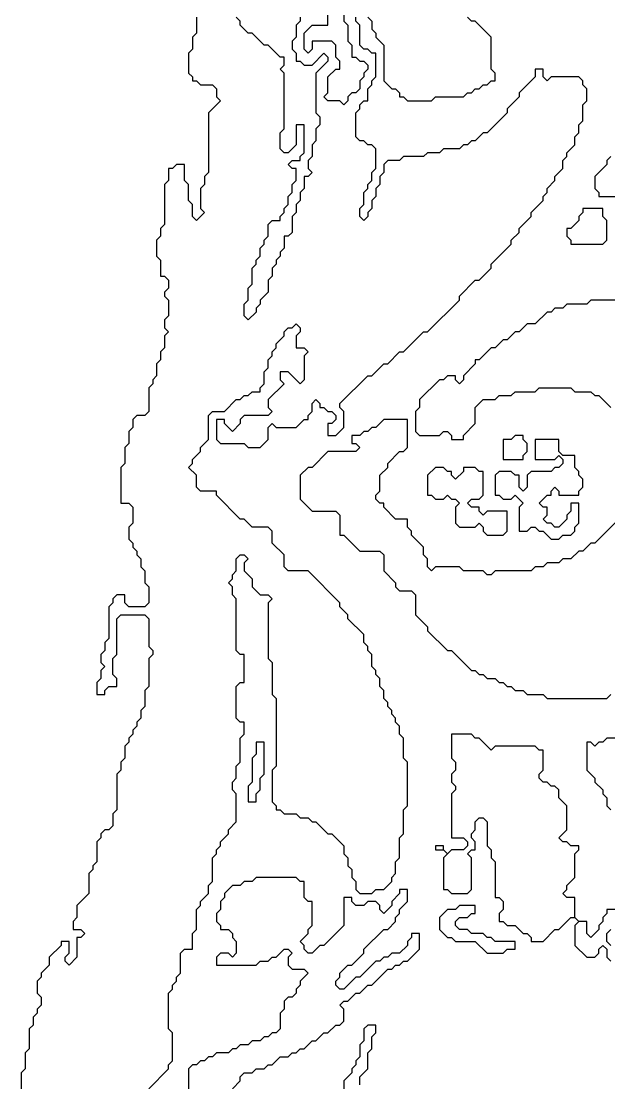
# Model space of a CAD drawing. Header units: metres. Extents: x 0 to 100, y 0 to 129.
# Drawn here: x 39.2 to 42.89, y 60.89 to 67.55 of the extents above; entities that cross this region are included whole.
import ezdxf

# ---------------------------------------------------------------- set-up
doc = ezdxf.new("R2010")
doc.units = ezdxf.units.M

msp = doc.modelspace()

# ---------------------------------------------------------------- linework, layer by layer
for points in [[(41.225, 67.65), (41.225, 67.55), (41.25, 67.525), (41.25, 67.425), (41.275, 67.4), (41.275, 67.325), (41.3, 67.325), (41.325, 67.3), (41.35, 67.3), (41.375, 67.275), (41.375, 67.25), (41.35, 67.225), (41.35, 67.2), (41.325, 67.175), (41.325, 67.125), (41.3, 67.1), (41.275, 67.1), (41.25, 67.075), (41.25, 67.05), (41.225, 67.025), (41.2, 67.05), (41.125, 67.05), (41.1, 67.075), (41.125, 67.1), (41.125, 67.2), (41.175, 67.25), (41.2, 67.25), (41.2, 67.3), (41.175, 67.325), (41.175, 67.4), (41.15, 67.425), (41.025, 67.425), (41.025, 67.375), (41, 67.35), (40.975, 67.375), (40.975, 67.475), (41.025, 67.525), (41.125, 67.525), (41.125, 67.95)], [(40.3, 67.575), (40.3, 67.475), (40.275, 67.45), (40.275, 67.375), (40.25, 67.35), (40.25, 67.225), (40.275, 67.2), (40.275, 67.175), (40.3, 67.175), (40.325, 67.15), (40.4, 67.15), (40.425, 67.125), (40.425, 67.075), (40.45, 67.05), (40.375, 66.975), (40.375, 66.6), (40.35, 66.575), (40.35, 66.525), (40.325, 66.5), (40.325, 66.375), (40.35, 66.35), (40.3, 66.3), (40.275, 66.325), (40.275, 66.4), (40.25, 66.425), (40.25, 66.525), (40.225, 66.55), (40.225, 66.65), (40.175, 66.65), (40.15, 66.625), (40.125, 66.625), (40.125, 66.55), (40.1, 66.525), (40.1, 66.275), (40.075, 66.25), (40.075, 66.2), (40.05, 66.175), (40.05, 66.075), (40.075, 66.05), (40.075, 65.95), (40.1, 65.95), (40.125, 65.925), (40.125, 65.875), (40.1, 65.85), (40.1, 65.825), (40.125, 65.8), (40.125, 65.7), (40.1, 65.675), (40.1, 65.625), (40.125, 65.6), (40.1, 65.575), (40.1, 65.5), (40.075, 65.475), (40.075, 65.425), (40.05, 65.4), (40.05, 65.325), (40.025, 65.3), (40.025, 65.275), (40, 65.25), (40, 65.1), (39.975, 65.075), (39.925, 65.075), (39.9, 65.05), (39.9, 65), (39.875, 64.975), (39.875, 64.9), (39.85, 64.875), (39.85, 64.775), (39.825, 64.75), (39.825, 64.525), (39.875, 64.525), (39.9, 64.5), (39.9, 64.4), (39.875, 64.375), (39.875, 64.3), (39.9, 64.275), (39.9, 64.25), (39.925, 64.225), (39.925, 64.2), (39.95, 64.175), (39.95, 64.125), (39.975, 64.1), (39.975, 64.025), (40, 64), (40, 63.9), (39.975, 63.875), (39.875, 63.875), (39.85, 63.9), (39.85, 63.95), (39.8, 63.95), (39.775, 63.925), (39.775, 63.9), (39.75, 63.875), (39.75, 63.675), (39.725, 63.65), (39.725, 63.6), (39.7, 63.575), (39.7, 63.525), (39.725, 63.5), (39.7, 63.475), (39.7, 63.425), (39.675, 63.4), (39.675, 63.325), (39.725, 63.325), (39.725, 63.35), (39.75, 63.375), (39.8, 63.375), (39.8, 63.425), (39.775, 63.45), (39.775, 63.55), (39.8, 63.575), (39.8, 63.8), (39.825, 63.825), (39.975, 63.825), (40, 63.8), (40, 63.625), (40.025, 63.6), (40.025, 63.575), (40, 63.55), (40, 63.375), (39.975, 63.35), (39.975, 63.25), (39.95, 63.225), (39.95, 63.175), (39.925, 63.15), (39.925, 63.125), (39.9, 63.1), (39.9, 63.075), (39.875, 63.05), (39.875, 63.025), (39.85, 63), (39.85, 62.925), (39.825, 62.9), (39.825, 62.85), (39.8, 62.825), (39.8, 62.6), (39.775, 62.575), (39.775, 62.5), (39.75, 62.475), (39.725, 62.475), (39.7, 62.45), (39.7, 62.425), (39.675, 62.4), (39.675, 62.275), (39.65, 62.25), (39.65, 62.225), (39.625, 62.2), (39.625, 62.075), (39.55, 62), (39.55, 61.925), (39.525, 61.9), (39.525, 61.85), (39.575, 61.85), (39.6, 61.825), (39.575, 61.8), (39.55, 61.8), (39.55, 61.675), (39.5, 61.625), (39.475, 61.65), (39.475, 61.675), (39.5, 61.7), (39.5, 61.775), (39.45, 61.775), (39.45, 61.75), (39.375, 61.675), (39.375, 61.625), (39.325, 61.575), (39.325, 61.55), (39.3, 61.525), (39.3, 61.45), (39.325, 61.425), (39.325, 61.375), (39.3, 61.35), (39.3, 61.325), (39.275, 61.3), (39.275, 61.25), (39.25, 61.225), (39.25, 61.1), (39.225, 61.075), (39.225, 60.975), (39.2, 60.95), (39.2, 60.85)], [(40, 60.85), (40.125, 60.975), (40.125, 61), (40.15, 61.025), (40.15, 61.2), (40.125, 61.225), (40.125, 61.45), (40.15, 61.475), (40.15, 61.5), (40.175, 61.525), (40.175, 61.55), (40.2, 61.575), (40.2, 61.7), (40.225, 61.725), (40.275, 61.725), (40.275, 61.825), (40.3, 61.85), (40.3, 61.975), (40.325, 62), (40.325, 62.025), (40.375, 62.075), (40.375, 62.125), (40.4, 62.15), (40.4, 62.3), (40.425, 62.325), (40.425, 62.35), (40.45, 62.375), (40.45, 62.4), (40.5, 62.45), (40.5, 62.475), (40.55, 62.525), (40.55, 62.7), (40.525, 62.725), (40.525, 62.775), (40.55, 62.8), (40.55, 62.875), (40.575, 62.9), (40.575, 63.05), (40.6, 63.075), (40.6, 63.15), (40.575, 63.15), (40.55, 63.175), (40.55, 63.375), (40.575, 63.4), (40.6, 63.4), (40.6, 63.575), (40.575, 63.575), (40.55, 63.6), (40.55, 63.925), (40.525, 63.95), (40.525, 64), (40.5, 64.025), (40.525, 64.05), (40.525, 64.075), (40.55, 64.1), (40.55, 64.175), (40.575, 64.2), (40.6, 64.2), (40.625, 64.175), (40.6, 64.15), (40.6, 64.1), (40.65, 64.05), (40.65, 64), (40.7, 63.95), (40.75, 63.95), (40.775, 63.925), (40.75, 63.9), (40.75, 63.55), (40.775, 63.525), (40.775, 63.325), (40.8, 63.3), (40.8, 62.875), (40.775, 62.85), (40.775, 62.65), (40.8, 62.625), (40.8, 62.6), (40.825, 62.6), (40.85, 62.575), (40.925, 62.575), (40.95, 62.55), (41, 62.55), (41.025, 62.525), (41.05, 62.525), (41.125, 62.45), (41.15, 62.45), (41.225, 62.375), (41.225, 62.325), (41.25, 62.3), (41.25, 62.25), (41.275, 62.225), (41.275, 62.175), (41.3, 62.15), (41.3, 62.1), (41.325, 62.075), (41.4, 62.075), (41.425, 62.1), (41.475, 62.1), (41.525, 62.15), (41.525, 62.175), (41.55, 62.2), (41.55, 62.275), (41.575, 62.3), (41.575, 62.425), (41.6, 62.45), (41.6, 62.6), (41.625, 62.625), (41.625, 62.9), (41.6, 62.925), (41.6, 63.05), (41.575, 63.075), (41.575, 63.125), (41.55, 63.15), (41.55, 63.175), (41.525, 63.2), (41.525, 63.225), (41.5, 63.25), (41.5, 63.275), (41.475, 63.3), (41.475, 63.35), (41.45, 63.375), (41.45, 63.425), (41.425, 63.45), (41.425, 63.475), (41.4, 63.5), (41.4, 63.575), (41.375, 63.6), (41.375, 63.625), (41.35, 63.65), (41.35, 63.7), (41.25, 63.8), (41.25, 63.825), (41.2, 63.875), (41.2, 63.9), (41, 64.1), (40.875, 64.1), (40.85, 64.125), (40.85, 64.2), (40.775, 64.275), (40.775, 64.35), (40.75, 64.375), (40.65, 64.375), (40.6, 64.425), (40.575, 64.425), (40.425, 64.575), (40.425, 64.6), (40.325, 64.6), (40.3, 64.625), (40.3, 64.7), (40.25, 64.75), (40.275, 64.775), (40.275, 64.8), (40.325, 64.85), (40.325, 64.875), (40.375, 64.925), (40.375, 65.075), (40.4, 65.1), (40.475, 65.1), (40.55, 65.175), (40.575, 65.175), (40.6, 65.2), (40.625, 65.2), (40.65, 65.225), (40.7, 65.225), (40.7, 65.25), (40.725, 65.275), (40.725, 65.35), (40.75, 65.375), (40.75, 65.425), (40.775, 65.45), (40.775, 65.475), (40.8, 65.5), (40.8, 65.525), (40.85, 65.575), (40.85, 65.6), (40.875, 65.625), (40.9, 65.625), (40.925, 65.65), (40.95, 65.625), (40.95, 65.6), (40.925, 65.575), (40.925, 65.5), (40.975, 65.5), (41, 65.475), (40.975, 65.45), (40.975, 65.3), (40.95, 65.275), (40.875, 65.35), (40.825, 65.35), (40.825, 65.3), (40.85, 65.275), (40.75, 65.175), (40.75, 65.125), (40.775, 65.1), (40.75, 65.075), (40.6, 65.075), (40.575, 65.05), (40.575, 65.025), (40.525, 64.975), (40.475, 65.025), (40.475, 65.05), (40.425, 65.05), (40.425, 64.925), (40.45, 64.9), (40.6, 64.9), (40.625, 64.875), (40.7, 64.875), (40.75, 64.925), (40.75, 65), (40.775, 65.025), (40.8, 65), (40.925, 65), (40.975, 65.05), (41, 65.05), (41, 65.075), (41.025, 65.1), (41.025, 65.15), (41.05, 65.175), (41.075, 65.15), (41.075, 65.125), (41.1, 65.125), (41.125, 65.1), (41.15, 65.1), (41.175, 65.075), (41.175, 65.05), (41.15, 65.025), (41.125, 65.025), (41.125, 64.95), (41.175, 64.95), (41.225, 65), (41.225, 65.1), (41.2, 65.125), (41.2, 65.15), (41.375, 65.325), (41.4, 65.325), (41.475, 65.4), (41.5, 65.4), (41.575, 65.475), (41.6, 65.475), (41.725, 65.6), (41.75, 65.6), (41.95, 65.8), (41.95, 65.825), (42.05, 65.925), (42.075, 65.925), (42.15, 66), (42.15, 66.025), (42.275, 66.15), (42.275, 66.175), (42.325, 66.225), (42.325, 66.25), (42.4, 66.325), (42.4, 66.35), (42.475, 66.425), (42.475, 66.45), (42.5, 66.475), (42.5, 66.5), (42.55, 66.55), (42.55, 66.575), (42.6, 66.625), (42.6, 66.675), (42.625, 66.7), (42.625, 66.725), (42.675, 66.775), (42.675, 66.825), (42.7, 66.85), (42.7, 66.9), (42.725, 66.925), (42.725, 67.025), (42.75, 67.05), (42.75, 67.125), (42.725, 67.15), (42.725, 67.175), (42.7, 67.2), (42.525, 67.2), (42.5, 67.175), (42.475, 67.2), (42.475, 67.25), (42.425, 67.25), (42.425, 67.2), (42.325, 67.1), (42.325, 67.075), (42.25, 67), (42.25, 66.975), (42.125, 66.85), (42.1, 66.85), (42.05, 66.8), (42.025, 66.8), (42, 66.775), (41.975, 66.775), (41.95, 66.75), (41.85, 66.75), (41.825, 66.725), (41.75, 66.725), (41.725, 66.7), (41.6, 66.7), (41.575, 66.675), (41.5, 66.675), (41.475, 66.65), (41.475, 66.6), (41.45, 66.575), (41.45, 66.525), (41.425, 66.5), (41.425, 66.45), (41.4, 66.425), (41.4, 66.375), (41.375, 66.35), (41.375, 66.325), (41.35, 66.3), (41.325, 66.325), (41.325, 66.375), (41.35, 66.4), (41.35, 66.475), (41.375, 66.5), (41.375, 66.525), (41.4, 66.55), (41.4, 66.6), (41.425, 66.625), (41.425, 66.75), (41.4, 66.775), (41.375, 66.775), (41.35, 66.8), (41.325, 66.8), (41.3, 66.825), (41.3, 66.975), (41.325, 67), (41.325, 67.025), (41.35, 67.05), (41.375, 67.05), (41.375, 67.125), (41.4, 67.15), (41.4, 67.175), (41.425, 67.2), (41.425, 67.35), (41.4, 67.35), (41.375, 67.375), (41.35, 67.375), (41.325, 67.4), (41.325, 67.525), (41.3, 67.55), (41.3, 67.575)], [(40.95, 67.575), (40.95, 67.55), (40.925, 67.525), (40.925, 67.45), (40.9, 67.425), (40.9, 67.375), (40.925, 67.35), (40.925, 67.3), (40.95, 67.3), (40.975, 67.275), (41.025, 67.275), (41.1, 67.35), (41.125, 67.325), (41.125, 67.3), (41.05, 67.225), (41.05, 66.975), (41.075, 66.95), (41.075, 66.9), (41.05, 66.875), (41.05, 66.8), (41.025, 66.775), (41.025, 66.7), (41, 66.675), (41, 66.625), (41.025, 66.6), (41, 66.575), (40.975, 66.575), (40.975, 66.5), (40.95, 66.475), (40.95, 66.425), (40.925, 66.4), (40.925, 66.35), (40.9, 66.325), (40.9, 66.225), (40.875, 66.2), (40.85, 66.2), (40.85, 66.125), (40.825, 66.1), (40.825, 66.075), (40.8, 66.05), (40.8, 66.025), (40.775, 66), (40.775, 65.95), (40.75, 65.925), (40.75, 65.85), (40.7, 65.8), (40.7, 65.775), (40.675, 65.75), (40.675, 65.725), (40.625, 65.675), (40.6, 65.7), (40.6, 65.775), (40.625, 65.8), (40.625, 65.875), (40.65, 65.9), (40.65, 66), (40.675, 66.025), (40.675, 66.05), (40.7, 66.075), (40.7, 66.125), (40.725, 66.15), (40.725, 66.175), (40.75, 66.2), (40.75, 66.275), (40.775, 66.3), (40.825, 66.3), (40.825, 66.325), (40.85, 66.35), (40.85, 66.375), (40.875, 66.4), (40.875, 66.45), (40.9, 66.475), (40.9, 66.525), (40.925, 66.55), (40.925, 66.625), (40.9, 66.625), (40.875, 66.65), (40.9, 66.675), (40.95, 66.675), (40.95, 66.7), (40.975, 66.725), (40.975, 66.9), (40.925, 66.9), (40.925, 66.775), (40.875, 66.725), (40.85, 66.725), (40.825, 66.75), (40.825, 66.85), (40.85, 66.875), (40.85, 67.225), (40.825, 67.25), (40.85, 67.275), (40.85, 67.325), (40.825, 67.325), (40.75, 67.4), (40.725, 67.4), (40.65, 67.475), (40.625, 67.475), (40.575, 67.525), (40.575, 67.55), (40.55, 67.575)], [(41.375, 67.575), (41.4, 67.55), (41.4, 67.5), (41.425, 67.475), (41.425, 67.45), (41.475, 67.4), (41.475, 67.175), (41.525, 67.125), (41.55, 67.125), (41.575, 67.1), (41.575, 67.075), (41.6, 67.075), (41.625, 67.05), (41.775, 67.05), (41.8, 67.075), (41.975, 67.075), (42, 67.1), (42.025, 67.1), (42.05, 67.125), (42.075, 67.125), (42.1, 67.15), (42.125, 67.15), (42.15, 67.175), (42.175, 67.175), (42.175, 67.225), (42.15, 67.25), (42.15, 67.45), (42.05, 67.55), (42.025, 67.55), (42, 67.575)], [(42.9, 66.7), (42.875, 66.675), (42.875, 66.65), (42.8, 66.575), (42.8, 66.5), (42.825, 66.475), (42.825, 66.45), (42.925, 66.45)], [(42.725, 66.375), (42.725, 66.35), (42.7, 66.325), (42.7, 66.3), (42.65, 66.25), (42.625, 66.25), (42.625, 66.2), (42.65, 66.175), (42.65, 66.15), (42.85, 66.15), (42.875, 66.175), (42.875, 66.3), (42.85, 66.325), (42.85, 66.375), (42.725, 66.375)], [(42.925, 65.8), (42.775, 65.8), (42.75, 65.775), (42.625, 65.775), (42.6, 65.75), (42.55, 65.75), (42.525, 65.725), (42.5, 65.725), (42.425, 65.65), (42.375, 65.65), (42.325, 65.6), (42.3, 65.6), (42.25, 65.55), (42.225, 65.55), (42.175, 65.5), (42.15, 65.5), (42.075, 65.425), (42.05, 65.425), (42.05, 65.4), (41.975, 65.325), (41.975, 65.3), (41.95, 65.275), (41.925, 65.3), (41.925, 65.325), (41.875, 65.325), (41.85, 65.3), (41.825, 65.3), (41.7, 65.175), (41.7, 65.125), (41.675, 65.1), (41.675, 64.975), (41.7, 64.95), (41.825, 64.95), (41.85, 64.975), (41.875, 64.975), (41.9, 64.95), (41.9, 64.925), (41.975, 64.925), (41.975, 64.95), (42.05, 65.025), (42.05, 65.125), (42.1, 65.175), (42.175, 65.175), (42.2, 65.2), (42.275, 65.2), (42.3, 65.225), (42.425, 65.225), (42.45, 65.25), (42.65, 65.25), (42.675, 65.225), (42.775, 65.225), (42.8, 65.2), (42.825, 65.2), (42.9, 65.125)], [(42.95, 64.425), (42.8, 64.275), (42.775, 64.275), (42.725, 64.225), (42.7, 64.225), (42.65, 64.175), (42.6, 64.175), (42.575, 64.15), (42.5, 64.15), (42.475, 64.125), (42.425, 64.125), (42.4, 64.1), (42.175, 64.1), (42.15, 64.075), (42.125, 64.075), (42.1, 64.1), (41.975, 64.1), (41.95, 64.125), (41.8, 64.125), (41.775, 64.1), (41.75, 64.125), (41.75, 64.175), (41.725, 64.2), (41.725, 64.25), (41.65, 64.325), (41.65, 64.35), (41.625, 64.375), (41.625, 64.425), (41.55, 64.425), (41.475, 64.5), (41.475, 64.525), (41.45, 64.525), (41.425, 64.55), (41.425, 64.575), (41.45, 64.6), (41.45, 64.7), (41.5, 64.75), (41.5, 64.775), (41.575, 64.85), (41.6, 64.85), (41.625, 64.875), (41.625, 65.05), (41.475, 65.05), (41.425, 65), (41.4, 65), (41.375, 64.975), (41.35, 64.975), (41.325, 64.95), (41.275, 64.95), (41.275, 64.9), (41.3, 64.9), (41.325, 64.875), (41.3, 64.85), (41.125, 64.85), (41.025, 64.75), (41, 64.75), (40.95, 64.7), (40.95, 64.55), (41.025, 64.475), (41.175, 64.475), (41.2, 64.45), (41.2, 64.325), (41.225, 64.325), (41.325, 64.225), (41.45, 64.225), (41.475, 64.2), (41.475, 64.1), (41.55, 64.025), (41.55, 64), (41.575, 63.975), (41.65, 63.975), (41.675, 63.95), (41.675, 63.825), (41.75, 63.75), (41.75, 63.725), (41.875, 63.6), (41.9, 63.6), (42.025, 63.475), (42.05, 63.475), (42.075, 63.45), (42.1, 63.45), (42.125, 63.425), (42.175, 63.425), (42.2, 63.4), (42.225, 63.4), (42.25, 63.375), (42.275, 63.375), (42.3, 63.35), (42.35, 63.35), (42.375, 63.325), (42.475, 63.325), (42.5, 63.3), (42.875, 63.3), (42.9, 63.325)], [(42.425, 64.925), (42.425, 64.8), (42.55, 64.8), (42.575, 64.825), (42.6, 64.8), (42.6, 64.775), (42.575, 64.75), (42.55, 64.75), (42.525, 64.725), (42.4, 64.725), (42.375, 64.7), (42.375, 64.625), (42.35, 64.6), (42.325, 64.625), (42.325, 64.7), (42.3, 64.7), (42.275, 64.725), (42.2, 64.725), (42.175, 64.7), (42.175, 64.575), (42.2, 64.575), (42.225, 64.55), (42.275, 64.55), (42.3, 64.575), (42.35, 64.525), (42.325, 64.5), (42.325, 64.35), (42.375, 64.35), (42.4, 64.375), (42.425, 64.375), (42.45, 64.35), (42.475, 64.35), (42.525, 64.3), (42.575, 64.3), (42.6, 64.325), (42.65, 64.325), (42.675, 64.35), (42.675, 64.375), (42.7, 64.4), (42.7, 64.525), (42.65, 64.525), (42.65, 64.475), (42.625, 64.45), (42.625, 64.425), (42.575, 64.375), (42.55, 64.375), (42.525, 64.4), (42.5, 64.4), (42.475, 64.425), (42.5, 64.45), (42.5, 64.5), (42.475, 64.5), (42.45, 64.525), (42.5, 64.575), (42.525, 64.575), (42.525, 64.6), (42.55, 64.625), (42.575, 64.6), (42.575, 64.575), (42.7, 64.575), (42.7, 64.6), (42.725, 64.625), (42.725, 64.675), (42.7, 64.7), (42.7, 64.725), (42.675, 64.75), (42.675, 64.825), (42.6, 64.825), (42.575, 64.85), (42.575, 64.925), (42.425, 64.925)], [(42.3, 64.95), (42.275, 64.925), (42.225, 64.925), (42.225, 64.8), (42.35, 64.8), (42.35, 64.825), (42.375, 64.85), (42.375, 64.9), (42.35, 64.925), (42.35, 64.95), (42.3, 64.95)], [(41.8, 64.75), (41.75, 64.7), (41.75, 64.575), (41.775, 64.575), (41.8, 64.55), (41.85, 64.55), (41.875, 64.575), (41.9, 64.55), (41.925, 64.55), (41.95, 64.525), (41.925, 64.5), (41.925, 64.4), (41.95, 64.375), (42.05, 64.375), (42.075, 64.4), (42.1, 64.375), (42.1, 64.35), (42.125, 64.325), (42.225, 64.325), (42.25, 64.35), (42.25, 64.475), (42.125, 64.475), (42.1, 64.45), (42.075, 64.475), (42.075, 64.5), (42.025, 64.5), (42, 64.525), (42.025, 64.55), (42.075, 64.55), (42.1, 64.575), (42.1, 64.725), (42.075, 64.725), (42.05, 64.75), (41.975, 64.75), (41.975, 64.725), (41.925, 64.675), (41.9, 64.7), (41.9, 64.725), (41.875, 64.725), (41.85, 64.75), (41.8, 64.75)], [(41.9, 63.075), (41.9, 62.925), (41.925, 62.9), (41.925, 62.85), (41.9, 62.825), (41.9, 62.775), (41.925, 62.75), (41.925, 62.725), (41.9, 62.7), (41.9, 62.425), (41.975, 62.425), (42, 62.4), (42, 62.375), (41.975, 62.35), (41.9, 62.35), (41.875, 62.325), (41.85, 62.35), (41.85, 62.375), (41.8, 62.375), (41.8, 62.35), (41.85, 62.35), (41.875, 62.325), (41.85, 62.3), (41.85, 62.1), (41.875, 62.1), (41.9, 62.075), (42, 62.075), (42.025, 62.1), (42.025, 62.3), (42, 62.325), (42.025, 62.35), (42.05, 62.35), (42.05, 62.4), (42.025, 62.425), (42.025, 62.45), (42.05, 62.475), (42.05, 62.525), (42.075, 62.55), (42.1, 62.55), (42.125, 62.525), (42.125, 62.375), (42.15, 62.35), (42.15, 62.3), (42.175, 62.275), (42.175, 62.05), (42.2, 62.05), (42.225, 62.025), (42.225, 61.975), (42.2, 61.95), (42.2, 61.9), (42.225, 61.9), (42.25, 61.875), (42.3, 61.875), (42.35, 61.825), (42.375, 61.825), (42.4, 61.8), (42.4, 61.775), (42.475, 61.775), (42.55, 61.85), (42.575, 61.85), (42.65, 61.925), (42.675, 61.925), (42.7, 61.9), (42.675, 61.875), (42.675, 61.75), (42.75, 61.675), (42.8, 61.675), (42.825, 61.7), (42.825, 61.725), (42.85, 61.75), (42.875, 61.725), (42.875, 61.675), (42.9, 61.65)], [(42.925, 61.975), (42.875, 61.975), (42.875, 61.95), (42.85, 61.925), (42.85, 61.9), (42.825, 61.875), (42.825, 61.85), (42.775, 61.8), (42.75, 61.825), (42.75, 61.9), (42.7, 61.9), (42.675, 61.925), (42.675, 62.05), (42.625, 62.05), (42.6, 62.075), (42.625, 62.1), (42.625, 62.125), (42.675, 62.175), (42.675, 62.325), (42.7, 62.35), (42.7, 62.375), (42.65, 62.375), (42.625, 62.4), (42.6, 62.4), (42.575, 62.425), (42.625, 62.475), (42.625, 62.625), (42.575, 62.675), (42.575, 62.725), (42.55, 62.75), (42.525, 62.75), (42.5, 62.775), (42.475, 62.775), (42.45, 62.8), (42.45, 62.825), (42.475, 62.85), (42.475, 62.975), (42.45, 62.975), (42.425, 63), (42.175, 63), (42.15, 62.975), (42.075, 63.05), (42.05, 63.05), (42.025, 63.075), (41.9, 63.075)], [(42.975, 63.05), (42.875, 63.05), (42.85, 63.025), (42.825, 63.025), (42.8, 63), (42.775, 63.025), (42.75, 63.025), (42.75, 62.85), (42.8, 62.8), (42.8, 62.775), (42.85, 62.725), (42.85, 62.7), (42.875, 62.675), (42.875, 62.625), (42.9, 62.6)], [(40.675, 63.025), (40.675, 62.95), (40.65, 62.925), (40.65, 62.775), (40.625, 62.75), (40.625, 62.65), (40.675, 62.65), (40.675, 62.7), (40.7, 62.725), (40.7, 62.8), (40.725, 62.825), (40.725, 63.025), (40.675, 63.025)], [(40.525, 60.85), (40.575, 60.9), (40.575, 60.925), (40.6, 60.95), (40.65, 60.95), (40.675, 60.975), (40.725, 60.975), (40.75, 61), (40.775, 61), (40.825, 61.05), (40.875, 61.05), (40.9, 61.075), (40.925, 61.075), (40.95, 61.1), (40.975, 61.1), (41.025, 61.15), (41.05, 61.15), (41.1, 61.2), (41.125, 61.2), (41.175, 61.25), (41.2, 61.25), (41.225, 61.275), (41.225, 61.35), (41.2, 61.375), (41.225, 61.4), (41.25, 61.4), (41.3, 61.45), (41.325, 61.45), (41.375, 61.5), (41.4, 61.5), (41.5, 61.6), (41.525, 61.6), (41.55, 61.625), (41.575, 61.625), (41.6, 61.65), (41.625, 61.65), (41.7, 61.725), (41.7, 61.825), (41.65, 61.825), (41.65, 61.8), (41.625, 61.775), (41.625, 61.75), (41.575, 61.7), (41.525, 61.7), (41.5, 61.675), (41.475, 61.675), (41.45, 61.65), (41.425, 61.65), (41.325, 61.55), (41.3, 61.55), (41.225, 61.475), (41.2, 61.475), (41.175, 61.5), (41.175, 61.525), (41.2, 61.55), (41.2, 61.575), (41.25, 61.625), (41.275, 61.625), (41.35, 61.7), (41.35, 61.725), (41.475, 61.85), (41.5, 61.85), (41.55, 61.9), (41.55, 61.925), (41.575, 61.95), (41.575, 61.975), (41.625, 62.025), (41.625, 62.1), (41.575, 62.1), (41.575, 62.075), (41.525, 62.025), (41.525, 62), (41.475, 61.95), (41.45, 61.975), (41.45, 62), (41.425, 62.025), (41.375, 62.025), (41.35, 62), (41.3, 62), (41.275, 62.025), (41.275, 62.05), (41.225, 62.05), (41.225, 61.875), (41.1, 61.75), (41.075, 61.75), (41.025, 61.7), (41, 61.7), (40.975, 61.725), (40.975, 61.75), (40.95, 61.775), (41, 61.825), (41, 61.85), (41.025, 61.875), (41.025, 62.025), (41, 62.025), (40.975, 62.05), (40.975, 62.15), (40.95, 62.15), (40.925, 62.175), (40.675, 62.175), (40.65, 62.15), (40.6, 62.15), (40.575, 62.125), (40.525, 62.125), (40.475, 62.075), (40.475, 62.05), (40.45, 62.025), (40.45, 61.975), (40.425, 61.95), (40.425, 61.9), (40.45, 61.875), (40.45, 61.85), (40.5, 61.85), (40.525, 61.825), (40.525, 61.8), (40.55, 61.775), (40.55, 61.7), (40.525, 61.675), (40.5, 61.7), (40.45, 61.7), (40.425, 61.675), (40.425, 61.625), (40.675, 61.625), (40.7, 61.65), (40.75, 61.65), (40.775, 61.675), (40.8, 61.675), (40.85, 61.725), (40.875, 61.725), (40.9, 61.7), (40.875, 61.675), (40.875, 61.625), (40.9, 61.6), (40.975, 61.6), (41, 61.575), (40.95, 61.525), (40.95, 61.5), (40.925, 61.475), (40.925, 61.45), (40.9, 61.425), (40.875, 61.425), (40.85, 61.4), (40.85, 61.35), (40.825, 61.325), (40.825, 61.225), (40.8, 61.2), (40.775, 61.2), (40.75, 61.175), (40.725, 61.175), (40.7, 61.15), (40.65, 61.15), (40.625, 61.125), (40.575, 61.125), (40.55, 61.1), (40.525, 61.1), (40.5, 61.075), (40.425, 61.075), (40.4, 61.05), (40.375, 61.05), (40.35, 61.025), (40.325, 61.025), (40.3, 61), (40.275, 61), (40.25, 60.975), (40.25, 60.85)], [(41.95, 62), (41.925, 61.975), (41.875, 61.975), (41.825, 61.925), (41.825, 61.85), (41.875, 61.8), (41.9, 61.8), (41.925, 61.775), (42.05, 61.775), (42.125, 61.7), (42.225, 61.7), (42.25, 61.725), (42.3, 61.725), (42.3, 61.775), (42.175, 61.775), (42.15, 61.8), (42.125, 61.8), (42.1, 61.825), (42.025, 61.825), (42, 61.85), (41.95, 61.85), (41.925, 61.875), (41.925, 61.9), (41.95, 61.925), (42, 61.925), (42.025, 61.95), (42.05, 61.95), (42.05, 62), (41.95, 62)], [(42.9, 61.75), (42.875, 61.775), (42.875, 61.825), (42.9, 61.85)], [(41.375, 61.25), (41.35, 61.225), (41.35, 61.15), (41.325, 61.125), (41.325, 61.05), (41.3, 61.025), (41.3, 61), (41.275, 60.975), (41.275, 60.95), (41.225, 60.9), (41.225, 60.85)], [(41.325, 60.875), (41.325, 60.925), (41.375, 60.975), (41.375, 61.075), (41.4, 61.1), (41.4, 61.175), (41.425, 61.2), (41.425, 61.25), (41.375, 61.25)]]:
    msp.add_lwpolyline(points)

doc.saveas('drawing.dxf')
